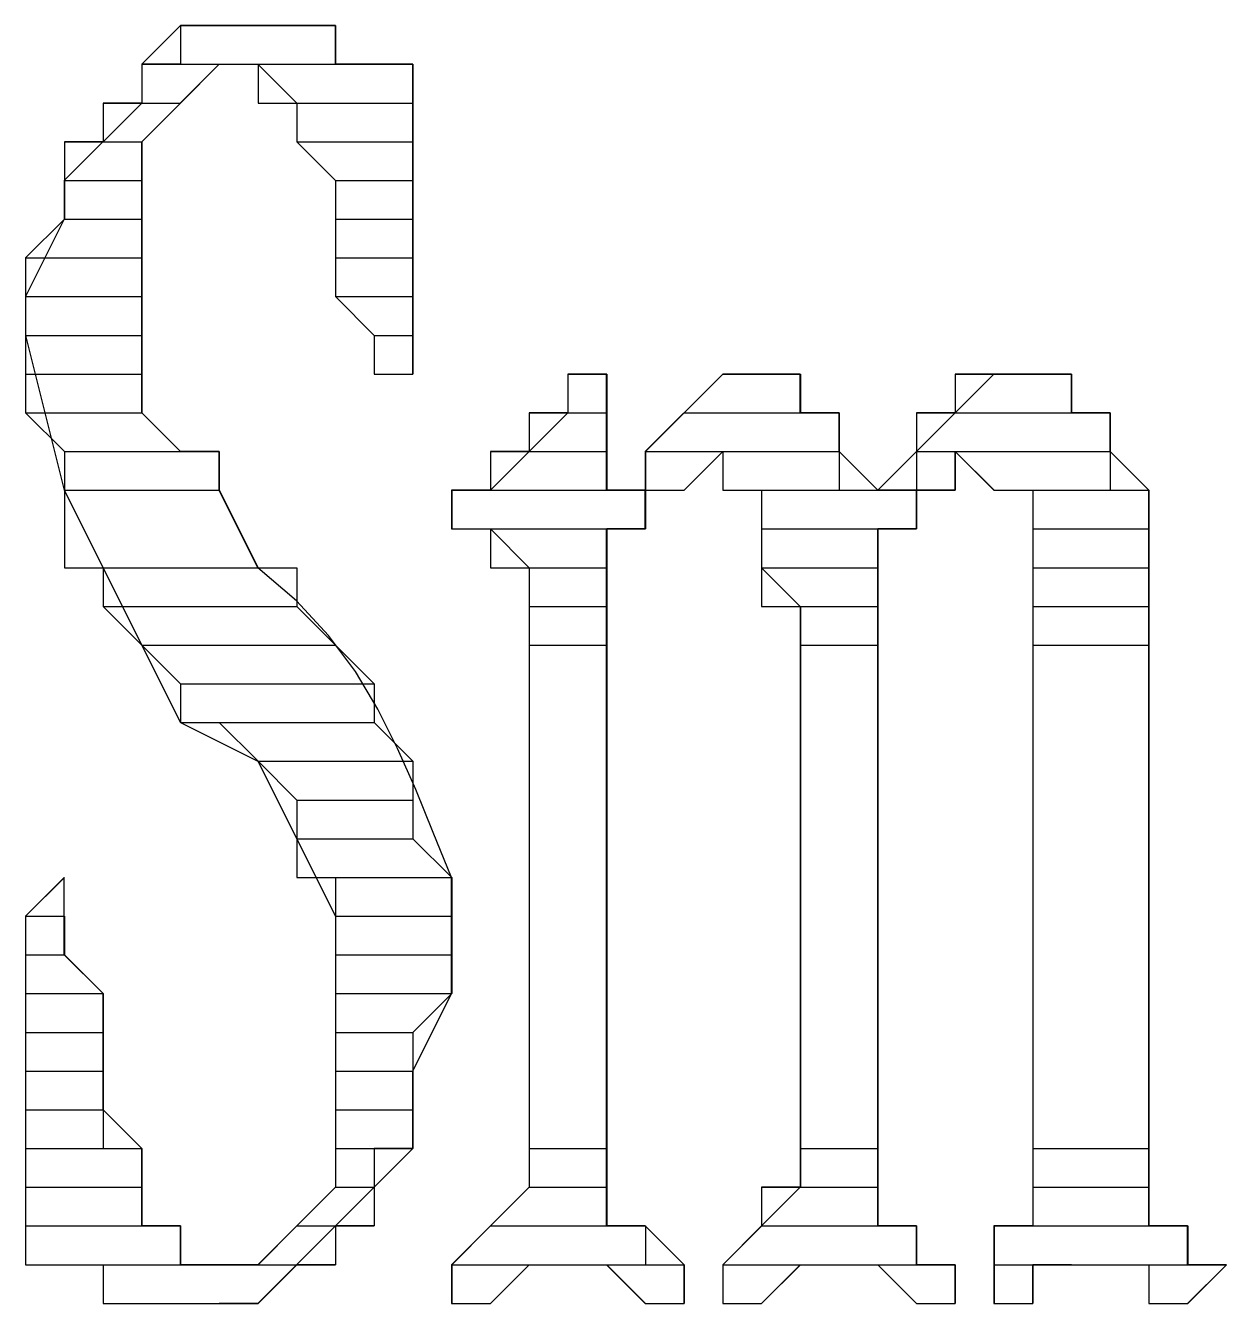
# Model space of a CAD drawing. Header units: metres. Extents: x 45 to 1207, y 17 to 774.
# Drawn here: x 1013.28 to 1020.72, y 48.72 to 56.64 of the extents above; entities that cross this region are included whole.
import ezdxf

# ---------------------------------------------------------------- set-up
doc = ezdxf.new("R2010")
doc.units = ezdxf.units.M

msp = doc.modelspace()

# ---------------------------------------------------------------- linework, layer by layer
for p, q in [((1014.2395, 56.64), (1013.9995, 56.4)), ((1015.1995, 56.64), (1014.2395, 56.64)), ((1014.72, 56.64), (1014.24, 56.64)), ((1014.24, 56.64), (1014.96, 56.64)), ((1014.24, 56.64), (1015.2, 56.64)), ((1014.24, 56.64), (1015.2, 56.64)), ((1014.24, 56.64), (1014.24, 56.4)), ((1014.24, 56.64), (1015.2, 56.64)), ((1014.72, 56.64), (1014.72, 56.64)), ((1014.72, 56.64), (1014.96, 56.64)), ((1015.1995, 56.4), (1015.1995, 56.64)), ((1015.2, 56.64), (1015.2, 56.4)), ((1013.9995, 56.4), (1013.9995, 56.16)), ((1013.9995, 55.92), (1014.4795, 56.4)), ((1014.24, 56.4), (1014, 56.4)), ((1014, 56.4), (1015.44, 56.4)), ((1014, 56.4), (1015.44, 56.4)), ((1014, 56.4), (1015.44, 56.4)), ((1014, 56.4), (1015.44, 56.4)), ((1014, 56.4), (1015.44, 56.4)), ((1014, 56.4), (1014.48, 56.4)), ((1014, 56.4), (1014.48, 56.4)), ((1014, 56.4), (1014.48, 56.4)), ((1014, 56.4), (1014.48, 56.4)), ((1014, 56.4), (1014, 56.16)), ((1014, 56.4), (1014.48, 56.4)), ((1014.24, 56.4), (1015.2, 56.4)), ((1014.24, 56.4), (1015.44, 56.4)), ((1014.24, 56.4), (1015.44, 56.4)), ((1014.24, 56.4), (1015.44, 56.4)), ((1014.48, 56.4), (1014.24, 56.16)), ((1014.4795, 56.4), (1014.7195, 56.4)), ((1014.48, 56.4), (1015.44, 56.4)), ((1014.48, 56.4), (1015.44, 56.4)), ((1014.7195, 56.4), (1014.9595, 56.16)), ((1014.72, 56.4), (1015.68, 56.4)), ((1014.72, 56.4), (1015.68, 56.4)), ((1014.72, 56.4), (1014.72, 56.16)), ((1014.72, 56.4), (1015.68, 56.4)), ((1015.6795, 56.4), (1015.1995, 56.4)), ((1015.6795, 55.92), (1015.6795, 56.4)), ((1015.68, 56.4), (1015.68, 56.16)), ((1013.9995, 56.16), (1013.5195, 55.68)), ((1014, 56.16), (1013.76, 56.16)), ((1013.76, 56.16), (1014.24, 56.16)), ((1013.76, 56.16), (1014.24, 56.16)), ((1013.76, 56.16), (1014.24, 56.16)), ((1013.76, 56.16), (1014.24, 56.16)), ((1013.76, 56.16), (1014.24, 56.16)), ((1013.76, 56.16), (1013.76, 55.92)), ((1013.76, 56.16), (1014.24, 56.16)), ((1014, 56.16), (1014.24, 56.16)), ((1014, 56.16), (1014.24, 56.16)), ((1014, 56.16), (1014.24, 56.16)), ((1014, 56.16), (1014.24, 56.16)), ((1014.24, 56.16), (1014, 55.92)), ((1014.72, 56.16), (1015.68, 56.16)), ((1014.72, 56.16), (1015.68, 56.16)), ((1014.72, 56.16), (1015.68, 56.16)), ((1014.9595, 56.16), (1014.9595, 55.92)), ((1014.96, 56.16), (1015.68, 56.16)), ((1014.96, 56.16), (1015.68, 56.16)), ((1014.96, 56.16), (1015.68, 56.16)), ((1014.96, 56.16), (1015.68, 56.16)), ((1014.96, 56.16), (1015.68, 56.16)), ((1014.96, 56.16), (1015.68, 56.16)), ((1014.96, 56.16), (1014.96, 55.92)), ((1014.96, 56.16), (1015.68, 56.16)), ((1015.68, 56.16), (1015.68, 55.92)), ((1013.76, 55.92), (1013.52, 55.92)), ((1013.52, 55.92), (1014, 55.92)), ((1013.52, 55.92), (1013.52, 55.68)), ((1013.52, 55.92), (1014, 55.92)), ((1013.76, 55.92), (1014, 55.92)), ((1013.76, 55.92), (1014, 55.92)), ((1013.76, 55.92), (1014, 55.92)), ((1013.76, 55.92), (1014, 55.92)), ((1013.76, 55.92), (1014, 55.92)), ((1013.76, 55.92), (1014, 55.92)), ((1013.76, 55.92), (1014, 55.92)), ((1013.76, 55.92), (1014, 55.92)), ((1013.9995, 55.68), (1013.9995, 55.92)), ((1014, 55.92), (1014, 55.68)), ((1014.9595, 55.92), (1015.1995, 55.68)), ((1014.96, 55.92), (1015.68, 55.92)), ((1014.96, 55.92), (1015.68, 55.92)), ((1014.96, 55.92), (1015.68, 55.92)), ((1014.96, 55.92), (1015.68, 55.92)), ((1014.96, 55.92), (1015.68, 55.92)), ((1014.96, 55.92), (1015.68, 55.92)), ((1014.96, 55.92), (1015.68, 55.92)), ((1014.96, 55.92), (1015.68, 55.92)), ((1014.96, 55.92), (1015.68, 55.92)), ((1014.96, 55.92), (1015.2, 55.68)), ((1014.96, 55.92), (1015.68, 55.92)), ((1015.6795, 54.48), (1015.6795, 55.92)), ((1015.68, 55.92), (1015.68, 55.68)), ((1013.5195, 55.68), (1013.5195, 55.44)), ((1013.52, 55.68), (1014, 55.68)), ((1013.52, 55.68), (1014, 55.68)), ((1013.52, 55.68), (1014, 55.68)), ((1013.52, 55.68), (1014, 55.68)), ((1013.52, 55.68), (1014, 55.68)), ((1013.52, 55.68), (1014, 55.68)), ((1013.52, 55.68), (1014, 55.68)), ((1013.52, 55.68), (1013.52, 55.44)), ((1013.52, 55.68), (1014, 55.68)), ((1014, 55.68), (1014, 55.44)), ((1015.1995, 55.68), (1015.1995, 54.96)), ((1015.2, 55.68), (1015.68, 55.68)), ((1015.2, 55.68), (1015.68, 55.68)), ((1015.2, 55.68), (1015.68, 55.68)), ((1015.2, 55.68), (1015.68, 55.68)), ((1015.2, 55.68), (1015.68, 55.68)), ((1015.2, 55.68), (1015.68, 55.68)), ((1015.2, 55.68), (1015.68, 55.68)), ((1015.2, 55.68), (1015.2, 55.44)), ((1015.2, 55.68), (1015.68, 55.68)), ((1015.68, 55.68), (1015.68, 55.44)), ((1013.5195, 55.44), (1013.2795, 54.96)), ((1013.52, 55.44), (1013.28, 55.2)), ((1013.52, 55.44), (1014, 55.44)), ((1013.52, 55.44), (1014, 55.44)), ((1014, 55.44), (1014, 55.2)), ((1015.2, 55.44), (1015.68, 55.44)), ((1015.2, 55.44), (1015.2, 55.2)), ((1015.2, 55.44), (1015.68, 55.44)), ((1015.68, 55.44), (1015.68, 55.2)), ((1013.28, 55.2), (1014, 55.2)), ((1013.28, 55.2), (1013.28, 54.96)), ((1013.28, 55.2), (1014, 55.2)), ((1014, 55.2), (1014, 54.96)), ((1015.2, 55.2), (1015.68, 55.2)), ((1015.2, 55.2), (1015.2, 54.96)), ((1015.2, 55.2), (1015.68, 55.2)), ((1015.68, 55.2), (1015.68, 54.96)), ((1013.2795, 54.96), (1013.2795, 54.72)), ((1013.28, 54.96), (1014, 54.96)), ((1013.28, 54.96), (1014, 54.96)), ((1013.28, 54.96), (1014, 54.96)), ((1013.28, 54.96), (1014, 54.96)), ((1013.28, 54.96), (1014, 54.96)), ((1013.28, 54.96), (1013.28, 54.72)), ((1013.28, 54.96), (1014, 54.96)), ((1014, 54.96), (1014, 54.72)), ((1015.1995, 54.96), (1015.4395, 54.72)), ((1015.2, 54.96), (1015.68, 54.96)), ((1015.2, 54.96), (1015.68, 54.96)), ((1015.2, 54.96), (1015.68, 54.96)), ((1015.2, 54.96), (1015.68, 54.96)), ((1015.2, 54.96), (1015.68, 54.96)), ((1015.2, 54.96), (1015.44, 54.72)), ((1015.2, 54.96), (1015.68, 54.96)), ((1015.68, 54.96), (1015.68, 54.72)), ((1013.2795, 54.72), (1013.5195, 53.76)), ((1013.28, 54.72), (1014, 54.72)), ((1013.28, 54.72), (1014, 54.72)), ((1013.28, 54.72), (1014, 54.72)), ((1013.28, 54.72), (1013.28, 54.48)), ((1013.28, 54.72), (1014, 54.72)), ((1014, 54.72), (1014, 54.48)), ((1015.4395, 54.72), (1015.4395, 54.48)), ((1015.44, 54.72), (1015.68, 54.72)), ((1015.44, 54.72), (1015.68, 54.72)), ((1015.44, 54.72), (1015.68, 54.72)), ((1015.44, 54.72), (1015.44, 54.48)), ((1015.44, 54.72), (1015.68, 54.72)), ((1015.68, 54.72), (1015.68, 54.48)), ((1013.28, 54.48), (1014, 54.48)), ((1013.28, 54.48), (1014, 54.48)), ((1013.28, 54.48), (1014, 54.48)), ((1013.28, 54.48), (1014, 54.48)), ((1013.28, 54.48), (1014, 54.48)), ((1013.28, 54.48), (1014, 54.48)), ((1013.28, 54.48), (1014, 54.48)), ((1013.28, 54.48), (1014, 54.48)), ((1013.28, 54.48), (1014, 54.48)), ((1013.28, 54.48), (1013.28, 54.24)), ((1013.28, 54.48), (1014, 54.48)), ((1014, 54.48), (1014, 54.24)), ((1015.4395, 54.48), (1015.6795, 54.48)), ((1015.44, 54.48), (1015.68, 54.48)), ((1015.44, 54.48), (1015.68, 54.48)), ((1015.44, 54.48), (1015.68, 54.48)), ((1015.44, 54.48), (1015.44, 54.48)), ((1015.44, 54.48), (1015.68, 54.48)), ((1015.44, 54.48), (1015.44, 54.48)), ((1015.44, 54.48), (1015.44, 54.48)), ((1015.44, 54.48), (1015.44, 54.48)), ((1016.8795, 54.48), (1016.6395, 54.48)), ((1016.6395, 54.48), (1016.6395, 54.24)), ((1016.88, 54.48), (1016.64, 54.48)), ((1016.64, 54.48), (1016.64, 54.24)), ((1016.64, 54.48), (1016.88, 54.48)), ((1016.8795, 53.76), (1016.8795, 54.48)), ((1016.88, 54.48), (1016.88, 54.48)), ((1016.88, 54.48), (1016.88, 54.48)), ((1016.88, 54.48), (1016.88, 54.48)), ((1016.88, 54.48), (1016.88, 54.48)), ((1016.88, 54.48), (1016.88, 54.48)), ((1016.88, 54.48), (1016.88, 54.48)), ((1016.88, 54.48), (1016.88, 54.48)), ((1016.88, 54.48), (1016.88, 54.48)), ((1016.88, 54.48), (1016.88, 54.48)), ((1016.88, 54.48), (1016.88, 54.48)), ((1016.88, 54.48), (1016.88, 54.24)), ((1017.5994, 54.48), (1017.1194, 54)), ((1017.6, 54.48), (1017.36, 54.24)), ((1018.0795, 54.48), (1017.5994, 54.48)), ((1017.84, 54.48), (1017.6, 54.48)), ((1017.6, 54.48), (1018.08, 54.48)), ((1017.6, 54.48), (1018.08, 54.48)), ((1017.6, 54.48), (1018.08, 54.48)), ((1017.6, 54.48), (1018.08, 54.48)), ((1017.84, 54.48), (1017.84, 54.48)), ((1017.84, 54.48), (1018.08, 54.48)), ((1018.0795, 54.24), (1018.0795, 54.48)), ((1018.08, 54.48), (1018.08, 54.24)), ((1019.2795, 54.48), (1018.5594, 53.76)), ((1019.28, 54.48), (1019.04, 54.48)), ((1019.04, 54.48), (1019.76, 54.48)), ((1019.04, 54.48), (1019.04, 54.24)), ((1019.04, 54.48), (1019.7599, 54.48)), ((1019.7595, 54.48), (1019.2795, 54.48)), ((1019.52, 54.48), (1019.28, 54.48)), ((1019.28, 54.48), (1019.52, 54.48)), ((1019.28, 54.48), (1019.52, 54.48)), ((1019.28, 54.48), (1019.76, 54.48)), ((1019.7595, 54.24), (1019.7595, 54.48)), ((1019.7599, 54.48), (1019.7599, 54.24)), ((1013.28, 54.24), (1014, 54.24)), ((1013.28, 54.24), (1013.52, 54)), ((1013.28, 54.24), (1014, 54.24)), ((1014.2395, 54), (1013.9995, 54.24)), ((1014, 54.24), (1014.2401, 54)), ((1016.6395, 54.24), (1016.1595, 53.76)), ((1016.64, 54.24), (1016.4, 54.24)), ((1016.4, 54.24), (1016.88, 54.24)), ((1016.4, 54.24), (1016.4, 54)), ((1016.4, 54.24), (1016.88, 54.24)), ((1016.64, 54.24), (1016.88, 54.24)), ((1016.64, 54.24), (1016.88, 54.24)), ((1016.64, 54.24), (1016.88, 54.24)), ((1016.64, 54.24), (1016.88, 54.24)), ((1016.64, 54.24), (1016.88, 54.24)), ((1016.64, 54.24), (1016.88, 54.24)), ((1016.64, 54.24), (1016.88, 54.24)), ((1016.64, 54.24), (1016.88, 54.24)), ((1016.88, 54.24), (1016.88, 54)), ((1017.36, 54.24), (1017.12, 54)), ((1017.36, 54.24), (1018.08, 54.24)), ((1017.36, 54.24), (1018.32, 54.24)), ((1017.36, 54.24), (1018.32, 54.24)), ((1017.36, 54.24), (1018.32, 54.24)), ((1017.36, 54.24), (1018.32, 54.24)), ((1017.36, 54.24), (1018.32, 54.24)), ((1017.36, 54.24), (1018.32, 54.24)), ((1017.36, 54.24), (1018.32, 54.24)), ((1017.36, 54.24), (1018.32, 54.24)), ((1017.36, 54.24), (1018.32, 54.24)), ((1018.3195, 54.24), (1018.0795, 54.24)), ((1018.3195, 54), (1018.3195, 54.24)), ((1018.32, 54.24), (1018.32, 54)), ((1019.04, 54.24), (1018.8, 54.24)), ((1018.8, 54.24), (1020, 54.24)), ((1018.8, 54.24), (1018.8, 54)), ((1018.8, 54.24), (1020, 54.24)), ((1019.04, 54.24), (1019.7599, 54.24)), ((1019.04, 54.24), (1019.7599, 54.24)), ((1019.04, 54.24), (1019.7599, 54.24)), ((1019.04, 54.24), (1020, 54.24)), ((1019.04, 54.24), (1020, 54.24)), ((1019.04, 54.24), (1020, 54.24)), ((1019.04, 54.24), (1020, 54.24)), ((1019.04, 54.24), (1020, 54.24)), ((1019.9995, 54.24), (1019.7595, 54.24)), ((1019.9995, 54), (1019.9995, 54.24)), ((1020, 54.24), (1020, 54)), ((1013.52, 54), (1014.2401, 54)), ((1013.52, 54), (1014.48, 54)), ((1013.52, 54), (1014.48, 54)), ((1013.52, 54), (1013.52, 53.76)), ((1013.52, 54), (1014.48, 54)), ((1014.4795, 54), (1014.2395, 54)), ((1014.4795, 53.76), (1014.4795, 54)), ((1014.48, 54), (1014.48, 53.76)), ((1016.4, 54), (1016.16, 54)), ((1016.16, 54), (1016.88, 54)), ((1016.16, 54), (1016.88, 54)), ((1016.16, 54), (1016.88, 54)), ((1016.16, 54), (1016.88, 54)), ((1016.16, 54), (1016.88, 54)), ((1016.16, 54), (1016.16, 53.76)), ((1016.16, 54), (1016.88, 54)), ((1016.4, 54), (1016.88, 54)), ((1016.4, 54), (1016.88, 54)), ((1016.4, 54), (1016.88, 54)), ((1016.4, 54), (1016.88, 54)), ((1016.4, 54), (1016.88, 54)), ((1016.4, 54), (1016.88, 54)), ((1016.4, 54), (1016.88, 54)), ((1016.4, 54), (1016.88, 54)), ((1016.88, 54), (1016.88, 53.76)), ((1017.1194, 54), (1017.1194, 53.76)), ((1017.12, 54), (1018.32, 54)), ((1017.12, 54), (1018.32, 54)), ((1017.12, 54), (1018.32, 54)), ((1017.12, 54), (1018.32, 54)), ((1017.12, 54), (1018.32, 54)), ((1017.12, 54), (1018.32, 54)), ((1017.12, 54), (1018.32, 54)), ((1017.12, 54), (1018.32, 54)), ((1017.12, 54), (1018.32, 54)), ((1017.12, 54), (1018.32, 54)), ((1017.12, 54), (1018.32, 54)), ((1017.12, 54), (1018.32, 54)), ((1017.12, 54), (1018.32, 54)), ((1017.12, 54), (1017.12, 53.76)), ((1017.12, 54), (1017.6, 54)), ((1017.3594, 53.76), (1017.5994, 54)), ((1017.6, 54), (1017.36, 53.76)), ((1017.5994, 54), (1017.5994, 53.76)), ((1017.6, 54), (1017.6, 53.76)), ((1017.6, 54), (1018.3199, 54)), ((1018.5594, 53.76), (1018.3195, 54)), ((1018.3199, 54), (1018.3199, 53.76)), ((1018.8, 54), (1020, 54)), ((1018.8, 54), (1020, 54)), ((1018.8, 54), (1020, 54)), ((1018.8, 54), (1020, 54)), ((1018.8, 54), (1020, 54)), ((1018.8, 54), (1020, 54)), ((1018.8, 54), (1020, 54)), ((1018.8, 54), (1020, 54)), ((1018.8, 54), (1020, 54)), ((1018.8, 54), (1020, 54)), ((1018.8, 54), (1020, 54)), ((1018.8, 54), (1020, 54)), ((1018.8, 54), (1020, 54)), ((1018.8, 54), (1018.8, 53.76)), ((1018.8, 54), (1019.04, 54)), ((1019.0394, 53.76), (1019.0394, 54)), ((1019.0394, 54), (1019.2795, 53.76)), ((1019.04, 54), (1019.04, 53.76)), ((1019.04, 54), (1019.28, 53.76)), ((1019.04, 54), (1020, 54)), ((1020.2394, 53.76), (1019.9995, 54)), ((1020, 54), (1020, 53.76)), ((1013.5195, 53.76), (1014.2395, 52.32)), ((1013.52, 53.76), (1014.48, 53.76)), ((1013.52, 53.76), (1014.48, 53.76)), ((1013.52, 53.76), (1014.48, 53.76)), ((1013.52, 53.76), (1013.52, 53.28)), ((1013.52, 53.76), (1014.48, 53.76)), ((1014.7195, 53.28), (1014.4795, 53.76)), ((1014.48, 53.76), (1014.72, 53.28)), ((1016.1595, 53.76), (1015.9194, 53.76)), ((1015.9194, 53.76), (1015.9194, 53.52)), ((1016.16, 53.76), (1015.92, 53.76)), ((1015.92, 53.76), (1016.88, 53.76)), ((1015.92, 53.76), (1016.88, 53.76)), ((1015.92, 53.76), (1016.88, 53.76)), ((1015.92, 53.76), (1016.88, 53.76)), ((1015.92, 53.76), (1016.88, 53.76)), ((1015.92, 53.76), (1016.88, 53.76)), ((1015.92, 53.76), (1016.88, 53.76)), ((1015.92, 53.76), (1017.12, 53.76)), ((1015.92, 53.76), (1017.12, 53.76)), ((1015.92, 53.76), (1017.12, 53.76)), ((1015.92, 53.76), (1017.12, 53.76)), ((1015.92, 53.76), (1015.92, 53.52)), ((1015.92, 53.76), (1017.12, 53.76)), ((1016.16, 53.76), (1016.88, 53.76)), ((1016.16, 53.76), (1016.88, 53.76)), ((1016.16, 53.76), (1016.88, 53.76)), ((1016.16, 53.76), (1016.88, 53.76)), ((1016.16, 53.76), (1016.88, 53.76)), ((1016.16, 53.76), (1016.88, 53.76)), ((1016.16, 53.76), (1016.88, 53.76)), ((1016.16, 53.76), (1016.88, 53.76)), ((1016.16, 53.76), (1016.88, 53.76)), ((1016.16, 53.76), (1016.88, 53.76)), ((1017.1194, 53.76), (1016.8795, 53.76)), ((1017.12, 53.76), (1016.88, 53.76)), ((1016.88, 53.76), (1017.12, 53.76)), ((1016.88, 53.76), (1017.12, 53.76)), ((1016.88, 53.76), (1017.12, 53.76)), ((1016.88, 53.76), (1017.12, 53.76)), ((1017.1194, 53.52), (1017.1194, 53.76)), ((1017.1194, 53.76), (1017.3594, 53.76)), ((1017.12, 53.76), (1017.36, 53.76)), ((1017.12, 53.76), (1017.36, 53.76)), ((1017.12, 53.76), (1017.36, 53.76)), ((1017.12, 53.76), (1017.36, 53.76)), ((1017.12, 53.76), (1017.36, 53.76)), ((1017.12, 53.76), (1017.36, 53.76)), ((1017.12, 53.76), (1017.36, 53.76)), ((1017.12, 53.76), (1017.36, 53.76)), ((1017.12, 53.76), (1017.36, 53.76)), ((1017.12, 53.76), (1017.12, 53.76)), ((1017.12, 53.76), (1017.36, 53.76)), ((1017.12, 53.76), (1017.12, 53.76)), ((1017.12, 53.76), (1017.12, 53.52)), ((1017.5994, 53.76), (1017.8395, 53.76)), ((1017.6, 53.76), (1018.3199, 53.76)), ((1017.6, 53.76), (1018.56, 53.76)), ((1017.6, 53.76), (1018.56, 53.76)), ((1017.6, 53.76), (1018.56, 53.76)), ((1017.6, 53.76), (1018.56, 53.76)), ((1017.6, 53.76), (1018.56, 53.76)), ((1017.6, 53.76), (1018.56, 53.76)), ((1017.6, 53.76), (1018.56, 53.76)), ((1017.6, 53.76), (1018.56, 53.76)), ((1017.6, 53.76), (1018.56, 53.76)), ((1017.6, 53.76), (1018.56, 53.76)), ((1017.8395, 53.76), (1017.8395, 53.28)), ((1017.84, 53.76), (1018.5599, 53.76)), ((1017.84, 53.76), (1018.5599, 53.76)), ((1017.84, 53.76), (1018.5599, 53.76)), ((1017.84, 53.76), (1018.5599, 53.76)), ((1017.84, 53.76), (1018.5599, 53.76)), ((1017.84, 53.76), (1018.5599, 53.76)), ((1017.84, 53.76), (1018.5599, 53.76)), ((1017.84, 53.76), (1018.5599, 53.76)), ((1017.84, 53.76), (1018.5599, 53.76)), ((1017.84, 53.76), (1018.5599, 53.76)), ((1017.84, 53.76), (1017.84, 53.52)), ((1017.84, 53.76), (1018.8, 53.76)), ((1018.8, 53.76), (1018.56, 53.76)), ((1018.56, 53.76), (1019.04, 53.76)), ((1018.56, 53.76), (1018.8, 53.76)), ((1018.56, 53.76), (1019.04, 53.76)), ((1018.56, 53.76), (1018.8, 53.76)), ((1018.56, 53.76), (1018.8, 53.76)), ((1018.56, 53.76), (1018.8, 53.76)), ((1018.56, 53.76), (1018.8, 53.76)), ((1018.56, 53.76), (1018.8, 53.76)), ((1018.56, 53.76), (1018.8, 53.76)), ((1018.56, 53.76), (1018.8, 53.76)), ((1018.56, 53.76), (1018.8, 53.76)), ((1018.56, 53.76), (1018.8, 53.76)), ((1018.56, 53.76), (1018.8, 53.76)), ((1018.56, 53.76), (1018.8, 53.76)), ((1018.56, 53.76), (1018.8, 53.76)), ((1018.7994, 53.52), (1018.7994, 53.76)), ((1018.7994, 53.76), (1019.0394, 53.76)), ((1018.8, 53.76), (1019.04, 53.76)), ((1018.8, 53.76), (1019.04, 53.76)), ((1018.8, 53.76), (1019.04, 53.76)), ((1018.8, 53.76), (1019.04, 53.76)), ((1018.8, 53.76), (1019.04, 53.76)), ((1018.8, 53.76), (1019.04, 53.76)), ((1019.04, 53.76), (1018.8, 53.76)), ((1018.8, 53.76), (1018.8, 53.52)), ((1019.2795, 53.76), (1019.5195, 53.76)), ((1019.28, 53.76), (1020, 53.76)), ((1019.28, 53.76), (1020, 53.76)), ((1019.28, 53.76), (1020, 53.76)), ((1019.28, 53.76), (1020, 53.76)), ((1019.28, 53.76), (1020, 53.76)), ((1019.28, 53.76), (1020, 53.76)), ((1019.28, 53.76), (1020, 53.76)), ((1019.28, 53.76), (1020, 53.76)), ((1019.28, 53.76), (1020, 53.76)), ((1019.28, 53.76), (1020, 53.76)), ((1019.28, 53.76), (1020, 53.76)), ((1019.28, 53.76), (1020.2401, 53.76)), ((1019.28, 53.76), (1020.2401, 53.76)), ((1019.5195, 53.76), (1019.5195, 49.2)), ((1019.52, 53.76), (1020.24, 53.76)), ((1019.52, 53.76), (1020.24, 53.76)), ((1019.52, 53.76), (1020.24, 53.76)), ((1019.52, 53.76), (1020.24, 53.76)), ((1019.52, 53.76), (1020.24, 53.76)), ((1019.52, 53.76), (1020.24, 53.76)), ((1019.52, 53.76), (1020.24, 53.76)), ((1019.52, 53.76), (1020.24, 53.76)), ((1019.52, 53.76), (1019.52, 53.52)), ((1019.52, 53.76), (1020.24, 53.76)), ((1020.2394, 49.2), (1020.2394, 53.76)), ((1020.24, 53.76), (1020.24, 53.52)), ((1015.9194, 53.52), (1016.1595, 53.52)), ((1015.92, 53.52), (1017.12, 53.52)), ((1015.92, 53.52), (1017.12, 53.52)), ((1015.92, 53.52), (1017.12, 53.52)), ((1015.92, 53.52), (1017.12, 53.52)), ((1015.92, 53.52), (1017.12, 53.52)), ((1015.92, 53.52), (1016.16, 53.52)), ((1016.1595, 53.52), (1016.3995, 53.28)), ((1016.16, 53.52), (1017.1201, 53.52)), ((1016.16, 53.52), (1017.1201, 53.52)), ((1016.16, 53.52), (1017.1201, 53.52)), ((1016.16, 53.52), (1017.1201, 53.52)), ((1016.16, 53.52), (1016.88, 53.52)), ((1016.16, 53.52), (1017.1201, 53.52)), ((1016.16, 53.52), (1016.16, 53.28)), ((1016.16, 53.52), (1016.88, 53.52)), ((1016.8795, 52.8), (1016.8795, 53.52)), ((1016.8795, 53.52), (1017.1194, 53.52)), ((1017.1201, 53.52), (1016.88, 53.52)), ((1016.88, 53.52), (1016.88, 53.28)), ((1017.84, 53.52), (1018.8, 53.52)), ((1017.84, 53.52), (1018.8, 53.52)), ((1017.84, 53.52), (1018.8, 53.52)), ((1017.84, 53.52), (1018.8, 53.52)), ((1017.84, 53.52), (1018.8, 53.52)), ((1017.84, 53.52), (1018.8, 53.52)), ((1017.84, 53.52), (1018.8, 53.52)), ((1017.84, 53.52), (1018.5599, 53.52)), ((1017.84, 53.52), (1018.8, 53.52)), ((1017.84, 53.52), (1018.5599, 53.52)), ((1017.84, 53.52), (1018.5599, 53.52)), ((1017.84, 53.52), (1017.84, 53.28)), ((1017.84, 53.52), (1018.5599, 53.52)), ((1018.5594, 49.2), (1018.5594, 53.52)), ((1018.5594, 53.52), (1018.7994, 53.52)), ((1018.8, 53.52), (1018.5599, 53.52)), ((1018.5599, 53.52), (1018.5599, 53.28)), ((1019.52, 53.52), (1020.24, 53.52)), ((1019.52, 53.52), (1020.24, 53.52)), ((1019.52, 53.52), (1020.24, 53.52)), ((1019.52, 53.52), (1020.24, 53.52)), ((1019.52, 53.52), (1020.24, 53.52)), ((1019.52, 53.52), (1020.24, 53.52)), ((1019.52, 53.52), (1020.24, 53.52)), ((1019.52, 53.52), (1020.24, 53.52)), ((1019.52, 53.52), (1020.24, 53.52)), ((1019.52, 53.52), (1020.24, 53.52)), ((1019.52, 53.52), (1020.24, 53.52)), ((1019.52, 53.52), (1019.52, 53.28)), ((1019.52, 53.52), (1020.24, 53.52)), ((1020.24, 53.52), (1020.24, 53.28)), ((1013.52, 53.28), (1014.72, 53.28)), ((1013.52, 53.28), (1014.96, 53.28)), ((1013.52, 53.28), (1014.96, 53.28)), ((1013.76, 53.28), (1013.76, 53.04)), ((1013.76, 53.28), (1014.96, 53.28)), ((1014.96, 53.28), (1014.96, 53.04)), ((1016.16, 53.28), (1016.88, 53.28)), ((1016.16, 53.28), (1016.88, 53.28)), ((1016.16, 53.28), (1016.88, 53.28)), ((1016.3995, 53.28), (1016.3995, 49.44)), ((1016.4, 53.28), (1016.88, 53.28)), ((1016.4, 53.28), (1016.88, 53.28)), ((1016.4, 53.28), (1016.88, 53.28)), ((1016.4, 53.28), (1016.88, 53.28)), ((1016.4, 53.28), (1016.4, 53.04)), ((1016.4, 53.28), (1016.88, 53.28)), ((1016.88, 53.28), (1016.88, 53.04)), ((1017.8395, 53.28), (1018.0795, 53.04)), ((1017.84, 53.28), (1018.5599, 53.28)), ((1017.84, 53.28), (1018.5599, 53.28)), ((1017.84, 53.28), (1018.5599, 53.28)), ((1017.84, 53.28), (1018.5599, 53.28)), ((1017.84, 53.28), (1018.5599, 53.28)), ((1017.84, 53.28), (1018.5599, 53.28)), ((1017.84, 53.28), (1018.5599, 53.28)), ((1017.84, 53.28), (1017.84, 53.04)), ((1017.84, 53.28), (1018.5599, 53.28)), ((1018.5599, 53.28), (1018.5599, 53.04)), ((1019.52, 53.28), (1020.24, 53.28)), ((1019.52, 53.28), (1020.24, 53.28)), ((1019.52, 53.28), (1020.24, 53.28)), ((1019.52, 53.28), (1020.24, 53.28)), ((1019.52, 53.28), (1020.24, 53.28)), ((1019.52, 53.28), (1020.24, 53.28)), ((1019.52, 53.28), (1020.24, 53.28)), ((1019.52, 53.28), (1019.52, 53.04)), ((1019.52, 53.28), (1020.24, 53.28)), ((1020.24, 53.28), (1020.24, 53.04)), ((1013.76, 53.04), (1014.96, 53.04)), ((1013.76, 53.04), (1014, 52.8)), ((1013.76, 53.04), (1014.96, 53.04)), ((1014.96, 53.04), (1015.2, 52.8)), ((1016.4, 53.04), (1016.88, 53.04)), ((1016.4, 53.04), (1016.88, 53.04)), ((1016.4, 53.04), (1016.88, 53.04)), ((1016.4, 53.04), (1016.88, 53.04)), ((1016.4, 53.04), (1016.88, 53.04)), ((1016.4, 53.04), (1016.88, 53.04)), ((1016.4, 53.04), (1016.88, 53.04)), ((1016.4, 53.04), (1016.4, 52.8)), ((1016.4, 53.04), (1016.88, 53.04)), ((1016.88, 53.04), (1016.88, 52.8)), ((1017.84, 53.04), (1018.5599, 53.04)), ((1017.84, 53.04), (1018.5599, 53.04)), ((1017.84, 53.04), (1018.5599, 53.04)), ((1017.84, 53.04), (1018.5599, 53.04)), ((1017.84, 53.04), (1018.5599, 53.04)), ((1017.84, 53.04), (1018.5599, 53.04)), ((1017.84, 53.04), (1018.5599, 53.04)), ((1018.0795, 53.04), (1018.0795, 49.44)), ((1018.08, 53.04), (1018.08, 52.8)), ((1018.08, 53.04), (1018.56, 53.04)), ((1018.56, 53.04), (1018.56, 52.8)), ((1019.52, 53.04), (1020.24, 53.04)), ((1019.52, 53.04), (1020.24, 53.04)), ((1019.52, 53.04), (1020.24, 53.04)), ((1019.52, 53.04), (1020.24, 53.04)), ((1019.52, 53.04), (1020.24, 53.04)), ((1019.52, 53.04), (1020.24, 53.04)), ((1019.52, 53.04), (1020.24, 53.04)), ((1019.52, 53.04), (1019.52, 52.8)), ((1019.52, 53.04), (1020.24, 53.04)), ((1020.24, 53.04), (1020.24, 52.8)), ((1014, 52.8), (1015.2, 52.8)), ((1014, 52.8), (1015.2, 52.8)), ((1014, 52.8), (1015.2, 52.8)), ((1014, 52.8), (1014.24, 52.56)), ((1014, 52.8), (1015.2, 52.8)), ((1015.2, 52.8), (1015.44, 52.56)), ((1016.4, 52.8), (1016.88, 52.8)), ((1016.4, 52.8), (1016.88, 52.8)), ((1016.4, 52.8), (1016.88, 52.8)), ((1016.4, 52.8), (1016.4, 49.68)), ((1016.4, 52.8), (1016.88, 52.8)), ((1016.8795, 49.2), (1016.8795, 52.8)), ((1016.88, 52.8), (1016.88, 49.68)), ((1018.08, 52.8), (1018.56, 52.8)), ((1018.08, 52.8), (1018.56, 52.8)), ((1018.08, 52.8), (1018.56, 52.8)), ((1018.08, 52.8), (1018.08, 49.68)), ((1018.08, 52.8), (1018.56, 52.8)), ((1018.56, 52.8), (1018.56, 49.68)), ((1019.52, 52.8), (1020.24, 52.8)), ((1019.52, 52.8), (1020.24, 52.8)), ((1019.52, 52.8), (1020.24, 52.8)), ((1019.52, 52.8), (1019.52, 49.68)), ((1019.52, 52.8), (1020.24, 52.8)), ((1020.24, 52.8), (1020.24, 49.68)), ((1014.24, 52.56), (1015.44, 52.56)), ((1014.24, 52.56), (1014.24, 52.32)), ((1014.24, 52.56), (1015.44, 52.56)), ((1015.44, 52.56), (1015.44, 52.32)), ((1014.2395, 52.32), (1014.7195, 52.08)), ((1014.24, 52.32), (1015.44, 52.32)), ((1014.24, 52.32), (1015.44, 52.32)), ((1014.24, 52.32), (1015.44, 52.32)), ((1014.48, 52.32), (1014.72, 52.08)), ((1014.48, 52.32), (1015.44, 52.32)), ((1015.44, 52.32), (1015.68, 52.08)), ((1014.7195, 52.08), (1015.1995, 51.12)), ((1014.72, 52.08), (1015.68, 52.08)), ((1014.72, 52.08), (1015.68, 52.08)), ((1014.72, 52.08), (1015.68, 52.08)), ((1014.72, 52.08), (1014.96, 51.84)), ((1014.72, 52.08), (1015.68, 52.08)), ((1015.68, 52.08), (1015.68, 51.84)), ((1014.96, 51.84), (1015.68, 51.84)), ((1014.96, 51.84), (1014.96, 51.6)), ((1014.96, 51.84), (1015.68, 51.84)), ((1015.68, 51.84), (1015.68, 51.6)), ((1014.96, 51.6), (1015.68, 51.6)), ((1014.96, 51.6), (1014.96, 51.36)), ((1014.96, 51.6), (1015.68, 51.6)), ((1015.68, 51.6), (1015.92, 51.36)), ((1013.5195, 51.36), (1013.2795, 51.12)), ((1013.52, 51.36), (1013.28, 51.12)), ((1013.5195, 50.88), (1013.5195, 51.36)), ((1014.96, 51.36), (1015.92, 51.36)), ((1014.96, 51.36), (1015.92, 51.36)), ((1014.96, 51.36), (1015.92, 51.36)), ((1015.2, 51.36), (1015.2, 51.12)), ((1015.2, 51.36), (1015.92, 51.36)), ((1015.9195, 50.64), (1015.9195, 51.36)), ((1015.92, 51.36), (1015.92, 51.12)), ((1013.2795, 51.12), (1013.2795, 48.96)), ((1013.28, 51.12), (1013.52, 51.12)), ((1013.28, 51.12), (1013.52, 51.12)), ((1013.28, 51.12), (1013.52, 51.12)), ((1013.28, 51.12), (1013.52, 51.12)), ((1013.28, 51.12), (1013.52, 51.12)), ((1013.28, 51.12), (1013.28, 50.88)), ((1013.28, 51.12), (1013.52, 51.12)), ((1013.52, 51.12), (1013.52, 50.88)), ((1015.1995, 51.12), (1015.1995, 49.44)), ((1015.2, 51.12), (1015.92, 51.12)), ((1015.2, 51.12), (1015.92, 51.12)), ((1015.2, 51.12), (1015.92, 51.12)), ((1015.2, 51.12), (1015.92, 51.12)), ((1015.2, 51.12), (1015.92, 51.12)), ((1015.2, 51.12), (1015.2, 50.88)), ((1015.2, 51.12), (1015.92, 51.12)), ((1015.92, 51.12), (1015.92, 50.88)), ((1013.28, 50.88), (1013.52, 50.88)), ((1013.28, 50.88), (1013.52, 50.88)), ((1013.28, 50.88), (1013.52, 50.88)), ((1013.28, 50.88), (1013.28, 50.64)), ((1013.28, 50.88), (1013.52, 50.88)), ((1013.7595, 50.64), (1013.5195, 50.88)), ((1013.52, 50.88), (1013.76, 50.64)), ((1015.2, 50.88), (1015.92, 50.88)), ((1015.2, 50.88), (1015.92, 50.88)), ((1015.2, 50.88), (1015.92, 50.88)), ((1015.2, 50.88), (1015.2, 50.64)), ((1015.2, 50.88), (1015.92, 50.88)), ((1015.92, 50.88), (1015.92, 50.64)), ((1013.28, 50.64), (1013.76, 50.64)), ((1013.28, 50.64), (1013.76, 50.64)), ((1013.28, 50.64), (1013.76, 50.64)), ((1013.28, 50.64), (1013.28, 50.4)), ((1013.28, 50.64), (1013.76, 50.64)), ((1013.7595, 49.92), (1013.7595, 50.64)), ((1013.76, 50.64), (1013.76, 50.4)), ((1015.2, 50.64), (1015.92, 50.64)), ((1015.2, 50.64), (1015.92, 50.64)), ((1015.2, 50.64), (1015.92, 50.64)), ((1015.2, 50.64), (1015.2, 50.4)), ((1015.2, 50.64), (1015.92, 50.64)), ((1015.6795, 50.16), (1015.9195, 50.64)), ((1015.92, 50.64), (1015.68, 50.4)), ((1013.28, 50.4), (1013.76, 50.4)), ((1013.28, 50.4), (1013.76, 50.4)), ((1013.28, 50.4), (1013.76, 50.4)), ((1013.28, 50.4), (1013.28, 50.16)), ((1013.28, 50.4), (1013.76, 50.4)), ((1013.76, 50.4), (1013.76, 50.16)), ((1015.2, 50.4), (1015.68, 50.4)), ((1015.2, 50.4), (1015.68, 50.4)), ((1015.2, 50.4), (1015.68, 50.4)), ((1015.2, 50.4), (1015.2, 50.16)), ((1015.2, 50.4), (1015.68, 50.4)), ((1015.68, 50.4), (1015.68, 50.16)), ((1013.28, 50.16), (1013.76, 50.16)), ((1013.28, 50.16), (1013.76, 50.16)), ((1013.28, 50.16), (1013.76, 50.16)), ((1013.28, 50.16), (1013.76, 50.16)), ((1013.28, 50.16), (1013.76, 50.16)), ((1013.28, 50.16), (1013.28, 49.92)), ((1013.28, 50.16), (1013.76, 50.16)), ((1013.76, 50.16), (1013.76, 49.92)), ((1015.2, 50.16), (1015.68, 50.16)), ((1015.2, 50.16), (1015.68, 50.16)), ((1015.2, 50.16), (1015.68, 50.16)), ((1015.2, 50.16), (1015.68, 50.16)), ((1015.2, 50.16), (1015.68, 50.16)), ((1015.2, 50.16), (1015.2, 49.92)), ((1015.2, 50.16), (1015.68, 50.16)), ((1015.6795, 49.68), (1015.6795, 50.16)), ((1015.68, 50.16), (1015.68, 49.92)), ((1013.28, 49.92), (1013.76, 49.92)), ((1013.28, 49.92), (1013.28, 49.68)), ((1013.28, 49.92), (1013.76, 49.92)), ((1013.9995, 49.68), (1013.7595, 49.92)), ((1013.76, 49.92), (1013.76, 49.68)), ((1015.2, 49.92), (1015.68, 49.92)), ((1015.2, 49.92), (1015.2, 49.68)), ((1015.2, 49.92), (1015.68, 49.92)), ((1015.68, 49.92), (1015.68, 49.68)), ((1013.28, 49.68), (1013.76, 49.68)), ((1013.28, 49.68), (1013.76, 49.68)), ((1013.28, 49.68), (1013.76, 49.68)), ((1013.28, 49.68), (1014, 49.68)), ((1013.28, 49.68), (1014, 49.68)), ((1013.28, 49.68), (1014, 49.68)), ((1013.28, 49.68), (1014, 49.68)), ((1013.28, 49.68), (1013.28, 49.44)), ((1013.28, 49.68), (1014, 49.68)), ((1013.9995, 49.2), (1013.9995, 49.68)), ((1014, 49.68), (1014, 49.44)), ((1014.7195, 48.72), (1015.6795, 49.68)), ((1015.2, 49.68), (1015.68, 49.68)), ((1015.2, 49.68), (1015.68, 49.68)), ((1015.2, 49.68), (1015.68, 49.68)), ((1015.2, 49.68), (1015.68, 49.68)), ((1015.2, 49.68), (1015.68, 49.68)), ((1015.2, 49.68), (1015.44, 49.68)), ((1015.2, 49.68), (1015.68, 49.68)), ((1015.2, 49.68), (1015.2, 49.44)), ((1015.2, 49.68), (1015.44, 49.68)), ((1015.68, 49.68), (1015.44, 49.68)), ((1015.44, 49.68), (1015.44, 49.44)), ((1016.4, 49.68), (1016.88, 49.68)), ((1016.4, 49.68), (1016.88, 49.68)), ((1016.4, 49.68), (1016.88, 49.68)), ((1016.4, 49.68), (1016.88, 49.68)), ((1016.4, 49.68), (1016.88, 49.68)), ((1016.4, 49.68), (1016.88, 49.68)), ((1016.4, 49.68), (1016.88, 49.68)), ((1016.4, 49.68), (1016.88, 49.68)), ((1016.4, 49.68), (1016.88, 49.68)), ((1016.4, 49.68), (1016.4, 49.44)), ((1016.4, 49.68), (1016.88, 49.68)), ((1016.88, 49.68), (1016.88, 49.44)), ((1018.08, 49.68), (1018.56, 49.68)), ((1018.08, 49.68), (1018.56, 49.68)), ((1018.08, 49.68), (1018.56, 49.68)), ((1018.08, 49.68), (1018.56, 49.68)), ((1018.08, 49.68), (1018.56, 49.68)), ((1018.08, 49.68), (1018.56, 49.68)), ((1018.08, 49.68), (1018.56, 49.68)), ((1018.08, 49.68), (1018.56, 49.68)), ((1018.08, 49.68), (1018.56, 49.68)), ((1018.08, 49.68), (1018.08, 49.44)), ((1018.08, 49.68), (1018.56, 49.68)), ((1018.56, 49.68), (1018.56, 49.44)), ((1019.52, 49.68), (1020.24, 49.68)), ((1019.52, 49.68), (1020.24, 49.68)), ((1019.52, 49.68), (1020.24, 49.68)), ((1019.52, 49.68), (1020.24, 49.68)), ((1019.52, 49.68), (1020.24, 49.68)), ((1019.52, 49.68), (1020.24, 49.68)), ((1019.52, 49.68), (1020.24, 49.68)), ((1019.52, 49.68), (1020.24, 49.68)), ((1019.52, 49.68), (1020.24, 49.68)), ((1019.52, 49.68), (1019.52, 49.44)), ((1019.52, 49.68), (1020.24, 49.68)), ((1020.24, 49.68), (1020.24, 49.44)), ((1013.28, 49.44), (1014, 49.44)), ((1013.28, 49.44), (1014, 49.44)), ((1013.28, 49.44), (1014, 49.44)), ((1013.28, 49.44), (1014, 49.44)), ((1013.28, 49.44), (1014, 49.44)), ((1013.28, 49.44), (1014, 49.44)), ((1013.28, 49.44), (1014, 49.44)), ((1013.28, 49.44), (1013.28, 49.2)), ((1013.28, 49.44), (1014, 49.44)), ((1014, 49.44), (1014, 49.2)), ((1015.1995, 49.44), (1014.7195, 48.96)), ((1015.2, 49.44), (1014.96, 49.2)), ((1015.2, 49.44), (1015.44, 49.44)), ((1015.2, 49.44), (1015.44, 49.44)), ((1015.2, 49.44), (1015.44, 49.44)), ((1015.2, 49.44), (1015.44, 49.44)), ((1015.2, 49.44), (1015.44, 49.44)), ((1015.2, 49.44), (1015.44, 49.44)), ((1015.2, 49.44), (1015.44, 49.44)), ((1015.2, 49.44), (1015.44, 49.44)), ((1015.44, 49.44), (1015.44, 49.2)), ((1016.3995, 49.44), (1015.9194, 48.96)), ((1016.4, 49.44), (1016.16, 49.2)), ((1016.4, 49.44), (1016.88, 49.44)), ((1016.4, 49.44), (1016.88, 49.44)), ((1016.4, 49.44), (1016.88, 49.44)), ((1016.4, 49.44), (1016.88, 49.44)), ((1016.4, 49.44), (1016.88, 49.44)), ((1016.4, 49.44), (1016.88, 49.44)), ((1016.4, 49.44), (1016.88, 49.44)), ((1016.4, 49.44), (1016.88, 49.44)), ((1016.4, 49.44), (1016.88, 49.44)), ((1016.4, 49.44), (1016.88, 49.44)), ((1016.4, 49.44), (1016.88, 49.44)), ((1016.4, 49.44), (1016.88, 49.44)), ((1016.88, 49.44), (1016.88, 49.2)), ((1018.0795, 49.44), (1017.5994, 48.96)), ((1018.08, 49.44), (1017.84, 49.44)), ((1017.84, 49.44), (1018.56, 49.44)), ((1017.84, 49.44), (1018.5599, 49.44)), ((1017.84, 49.44), (1018.5599, 49.44)), ((1017.84, 49.44), (1018.5599, 49.44)), ((1017.84, 49.44), (1018.5599, 49.44)), ((1017.84, 49.44), (1018.5599, 49.44)), ((1017.84, 49.44), (1018.5599, 49.44)), ((1017.84, 49.44), (1018.5599, 49.44)), ((1017.84, 49.44), (1018.5599, 49.44)), ((1017.84, 49.44), (1017.84, 49.2)), ((1017.84, 49.44), (1018.5599, 49.44)), ((1018.08, 49.44), (1018.56, 49.44)), ((1018.08, 49.44), (1018.56, 49.44)), ((1018.5599, 49.44), (1018.5599, 49.2)), ((1019.52, 49.44), (1020.24, 49.44)), ((1019.52, 49.44), (1020.24, 49.44)), ((1019.52, 49.44), (1020.24, 49.44)), ((1019.52, 49.44), (1020.24, 49.44)), ((1019.52, 49.44), (1020.24, 49.44)), ((1019.52, 49.44), (1020.24, 49.44)), ((1019.52, 49.44), (1020.24, 49.44)), ((1019.52, 49.44), (1020.24, 49.44)), ((1019.52, 49.44), (1020.24, 49.44)), ((1019.52, 49.44), (1020.24, 49.44)), ((1019.52, 49.44), (1020.24, 49.44)), ((1019.52, 49.44), (1019.52, 49.2)), ((1019.52, 49.44), (1020.24, 49.44)), ((1020.24, 49.44), (1020.24, 49.2)), ((1013.28, 49.2), (1014, 49.2)), ((1013.28, 49.2), (1014.2401, 49.2)), ((1013.28, 49.2), (1014.2401, 49.2)), ((1013.28, 49.2), (1014.2401, 49.2)), ((1013.28, 49.2), (1014.2401, 49.2)), ((1013.28, 49.2), (1014.2401, 49.2)), ((1013.28, 49.2), (1014.2401, 49.2)), ((1013.28, 49.2), (1013.28, 48.96)), ((1013.28, 49.2), (1014.2401, 49.2)), ((1014.2395, 49.2), (1013.9995, 49.2)), ((1014.2395, 48.96), (1014.2395, 49.2)), ((1014.2401, 49.2), (1014.2401, 48.96)), ((1014.96, 49.2), (1014.72, 48.96)), ((1014.96, 49.2), (1015.44, 49.2)), ((1014.96, 49.2), (1015.2, 49.2)), ((1014.96, 49.2), (1015.44, 49.2)), ((1014.96, 49.2), (1015.2, 49.2)), ((1014.96, 49.2), (1015.2, 49.2)), ((1014.96, 49.2), (1015.2, 49.2)), ((1014.96, 49.2), (1015.2, 49.2)), ((1014.96, 49.2), (1015.2, 49.2)), ((1015.44, 49.2), (1015.2, 49.2)), ((1015.2, 49.2), (1015.2, 48.96)), ((1016.16, 49.2), (1015.92, 48.96)), ((1016.16, 49.2), (1016.88, 49.2)), ((1016.16, 49.2), (1016.88, 49.2)), ((1016.16, 49.2), (1016.88, 49.2)), ((1016.16, 49.2), (1016.88, 49.2)), ((1016.16, 49.2), (1016.88, 49.2)), ((1016.16, 49.2), (1016.88, 49.2)), ((1016.16, 49.2), (1016.88, 49.2)), ((1016.16, 49.2), (1017.1201, 49.2)), ((1016.16, 49.2), (1017.1201, 49.2)), ((1016.16, 49.2), (1017.1201, 49.2)), ((1016.16, 49.2), (1017.1201, 49.2)), ((1016.16, 49.2), (1017.1201, 49.2)), ((1016.16, 49.2), (1017.1201, 49.2)), ((1016.16, 49.2), (1017.1201, 49.2)), ((1016.16, 49.2), (1017.1201, 49.2)), ((1016.16, 49.2), (1017.1201, 49.2)), ((1016.16, 49.2), (1017.1201, 49.2)), ((1016.16, 49.2), (1017.1201, 49.2)), ((1016.16, 49.2), (1017.1201, 49.2)), ((1016.16, 49.2), (1017.1201, 49.2)), ((1016.16, 49.2), (1017.1201, 49.2)), ((1016.16, 49.2), (1017.1201, 49.2)), ((1017.1194, 49.2), (1016.8795, 49.2)), ((1017.3594, 48.96), (1017.1194, 49.2)), ((1017.1201, 49.2), (1017.1201, 48.96)), ((1017.84, 49.2), (1017.6, 48.96)), ((1017.84, 49.2), (1018.5599, 49.2)), ((1017.84, 49.2), (1018.5599, 49.2)), ((1017.84, 49.2), (1018.5599, 49.2)), ((1017.84, 49.2), (1018.5599, 49.2)), ((1017.84, 49.2), (1018.5599, 49.2)), ((1017.84, 49.2), (1018.5599, 49.2)), ((1017.84, 49.2), (1018.5599, 49.2)), ((1017.84, 49.2), (1018.5599, 49.2)), ((1017.84, 49.2), (1018.5599, 49.2)), ((1017.84, 49.2), (1018.5599, 49.2)), ((1017.84, 49.2), (1018.5599, 49.2)), ((1017.84, 49.2), (1018.5599, 49.2)), ((1017.84, 49.2), (1018.5599, 49.2)), ((1017.84, 49.2), (1018.5599, 49.2)), ((1017.84, 49.2), (1018.5599, 49.2)), ((1017.84, 49.2), (1018.8, 49.2)), ((1017.84, 49.2), (1018.8, 49.2)), ((1017.84, 49.2), (1018.8, 49.2)), ((1017.84, 49.2), (1018.8, 49.2)), ((1017.84, 49.2), (1018.8, 49.2)), ((1017.84, 49.2), (1018.8, 49.2)), ((1017.84, 49.2), (1018.8, 49.2)), ((1018.7994, 49.2), (1018.5594, 49.2)), ((1018.7994, 48.96), (1018.7994, 49.2)), ((1018.8, 49.2), (1018.8, 48.96)), ((1019.5195, 49.2), (1019.2795, 49.2)), ((1019.2795, 49.2), (1019.2795, 48.72)), ((1019.52, 49.2), (1019.28, 49.2)), ((1019.28, 49.2), (1020.48, 49.2)), ((1019.28, 49.2), (1020.48, 49.2)), ((1019.28, 49.2), (1020.48, 49.2)), ((1019.28, 49.2), (1019.28, 48.96)), ((1019.28, 49.2), (1020.48, 49.2)), ((1019.52, 49.2), (1020.24, 49.2)), ((1019.52, 49.2), (1020.24, 49.2)), ((1019.52, 49.2), (1020.24, 49.2)), ((1019.52, 49.2), (1020.24, 49.2)), ((1019.52, 49.2), (1020.24, 49.2)), ((1019.52, 49.2), (1020.24, 49.2)), ((1019.52, 49.2), (1020.24, 49.2)), ((1019.52, 49.2), (1020.24, 49.2)), ((1019.52, 49.2), (1020.24, 49.2)), ((1019.52, 49.2), (1020.24, 49.2)), ((1019.52, 49.2), (1020.24, 49.2)), ((1019.52, 49.2), (1020.24, 49.2)), ((1019.52, 49.2), (1020.24, 49.2)), ((1019.52, 49.2), (1020.24, 49.2)), ((1019.52, 49.2), (1020.24, 49.2)), ((1019.52, 49.2), (1020.48, 49.2)), ((1019.52, 49.2), (1020.48, 49.2)), ((1019.52, 49.2), (1020.48, 49.2)), ((1020.4794, 49.2), (1020.2394, 49.2)), ((1020.4794, 48.96), (1020.4794, 49.2)), ((1020.48, 49.2), (1020.48, 48.96)), ((1013.2795, 48.96), (1013.7595, 48.96)), ((1013.28, 48.96), (1014.2401, 48.96)), ((1013.28, 48.96), (1014.2401, 48.96)), ((1013.28, 48.96), (1014.2401, 48.96)), ((1013.28, 48.96), (1014.48, 48.96)), ((1013.28, 48.96), (1014.48, 48.96)), ((1013.52, 48.96), (1014.48, 48.96)), ((1013.52, 48.96), (1014.48, 48.96)), ((1013.52, 48.96), (1014.96, 48.96)), ((1013.52, 48.96), (1015.2, 48.96)), ((1013.52, 48.96), (1014.96, 48.96)), ((1013.52, 48.96), (1014.96, 48.96)), ((1013.52, 48.96), (1014.96, 48.96)), ((1013.52, 48.96), (1014.96, 48.96)), ((1013.7595, 48.96), (1013.7595, 48.72)), ((1013.76, 48.96), (1013.76, 48.72)), ((1013.76, 48.96), (1014.96, 48.96)), ((1014.7195, 48.96), (1014.2395, 48.96)), ((1014.72, 48.96), (1014.48, 48.96)), ((1014.48, 48.96), (1015.2, 48.96)), ((1014.72, 48.96), (1015.2, 48.96)), ((1014.72, 48.96), (1015.2, 48.96)), ((1014.72, 48.96), (1015.2, 48.96)), ((1014.72, 48.96), (1015.2, 48.96)), ((1014.72, 48.96), (1015.2, 48.96)), ((1014.72, 48.96), (1015.2, 48.96)), ((1014.96, 48.96), (1014.72, 48.72)), ((1015.2, 48.96), (1014.96, 48.96)), ((1015.9194, 48.96), (1015.9194, 48.72)), ((1015.92, 48.96), (1017.1201, 48.96)), ((1015.92, 48.96), (1017.36, 48.96)), ((1015.92, 48.96), (1017.36, 48.96)), ((1015.92, 48.96), (1017.36, 48.96)), ((1015.92, 48.96), (1017.36, 48.96)), ((1015.92, 48.96), (1017.36, 48.96)), ((1015.92, 48.96), (1017.36, 48.96)), ((1015.92, 48.96), (1017.36, 48.96)), ((1015.92, 48.96), (1017.36, 48.96)), ((1015.92, 48.96), (1017.36, 48.96)), ((1015.92, 48.96), (1017.36, 48.96)), ((1015.92, 48.96), (1017.36, 48.96)), ((1015.92, 48.96), (1017.36, 48.96)), ((1015.92, 48.96), (1017.36, 48.96)), ((1015.92, 48.96), (1017.36, 48.96)), ((1015.92, 48.96), (1017.36, 48.96)), ((1015.92, 48.96), (1017.36, 48.96)), ((1015.92, 48.96), (1017.36, 48.96)), ((1015.92, 48.96), (1017.36, 48.96)), ((1015.92, 48.96), (1017.36, 48.96)), ((1015.92, 48.96), (1017.36, 48.96)), ((1015.92, 48.96), (1016.4, 48.96)), ((1015.92, 48.96), (1016.4, 48.96)), ((1015.92, 48.96), (1015.92, 48.72)), ((1015.92, 48.96), (1016.4, 48.96)), ((1016.1595, 48.72), (1016.3995, 48.96)), ((1016.4, 48.96), (1016.16, 48.72)), ((1016.3995, 48.96), (1016.8795, 48.96)), ((1016.4, 48.96), (1016.64, 48.96)), ((1016.4, 48.96), (1016.4, 48.96)), ((1016.64, 48.96), (1016.64, 48.96)), ((1016.64, 48.96), (1016.64, 48.96)), ((1016.64, 48.96), (1016.88, 48.96)), ((1016.8795, 48.96), (1017.1194, 48.72)), ((1016.88, 48.96), (1017.36, 48.96)), ((1016.88, 48.96), (1017.36, 48.96)), ((1016.88, 48.96), (1016.88, 48.96)), ((1016.88, 48.96), (1017.12, 48.72)), ((1016.88, 48.96), (1017.36, 48.96)), ((1017.3594, 48.72), (1017.3594, 48.96)), ((1017.36, 48.96), (1017.36, 48.72)), ((1017.5994, 48.96), (1017.5994, 48.72)), ((1017.6, 48.96), (1018.8, 48.96)), ((1017.6, 48.96), (1018.8, 48.96)), ((1017.6, 48.96), (1018.8, 48.96)), ((1017.6, 48.96), (1019.04, 48.96)), ((1017.6, 48.96), (1019.04, 48.96)), ((1017.6, 48.96), (1019.04, 48.96)), ((1017.6, 48.96), (1019.04, 48.96)), ((1017.6, 48.96), (1019.04, 48.96)), ((1017.6, 48.96), (1019.04, 48.96)), ((1017.6, 48.96), (1019.04, 48.96)), ((1017.6, 48.96), (1019.04, 48.96)), ((1017.6, 48.96), (1019.04, 48.96)), ((1017.6, 48.96), (1019.04, 48.96)), ((1017.6, 48.96), (1019.04, 48.96)), ((1017.6, 48.96), (1019.04, 48.96)), ((1017.6, 48.96), (1019.04, 48.96)), ((1017.6, 48.96), (1019.04, 48.96)), ((1017.6, 48.96), (1019.04, 48.96)), ((1017.6, 48.96), (1019.04, 48.96)), ((1017.6, 48.96), (1019.04, 48.96)), ((1017.6, 48.96), (1019.04, 48.96)), ((1017.6, 48.96), (1018.08, 48.96)), ((1017.6, 48.96), (1018.08, 48.96)), ((1017.6, 48.96), (1017.6, 48.72)), ((1017.6, 48.96), (1018.08, 48.96)), ((1017.8395, 48.72), (1018.0795, 48.96)), ((1018.08, 48.96), (1017.84, 48.72)), ((1018.0795, 48.96), (1018.5594, 48.96)), ((1018.08, 48.96), (1018.08, 48.96)), ((1018.08, 48.96), (1018.32, 48.96)), ((1018.08, 48.96), (1018.08, 48.96)), ((1018.32, 48.96), (1018.32, 48.96)), ((1018.32, 48.96), (1018.32, 48.96)), ((1018.32, 48.96), (1019.04, 48.96)), ((1018.32, 48.96), (1019.04, 48.96)), ((1018.5594, 48.96), (1018.7994, 48.72)), ((1018.56, 48.96), (1018.56, 48.96)), ((1018.56, 48.96), (1018.8, 48.72)), ((1018.56, 48.96), (1019.04, 48.96)), ((1019.0394, 48.96), (1018.7994, 48.96)), ((1019.0394, 48.72), (1019.0394, 48.96)), ((1019.04, 48.96), (1019.04, 48.72)), ((1019.28, 48.96), (1020.48, 48.96)), ((1019.28, 48.96), (1020.48, 48.96)), ((1019.28, 48.96), (1020.48, 48.96)), ((1019.28, 48.96), (1020.48, 48.96)), ((1019.28, 48.96), (1020.48, 48.96)), ((1019.28, 48.96), (1020.48, 48.96)), ((1019.28, 48.96), (1020.48, 48.96)), ((1019.28, 48.96), (1020.48, 48.96)), ((1019.28, 48.96), (1020.48, 48.96)), ((1019.28, 48.96), (1020.72, 48.96)), ((1019.28, 48.96), (1020.72, 48.96)), ((1019.28, 48.96), (1020.72, 48.96)), ((1019.28, 48.96), (1020.72, 48.96)), ((1019.28, 48.96), (1020.72, 48.96)), ((1019.28, 48.96), (1020.72, 48.96)), ((1019.28, 48.96), (1020.72, 48.96)), ((1019.28, 48.96), (1020.72, 48.96)), ((1019.28, 48.96), (1020.72, 48.96)), ((1019.28, 48.96), (1020.72, 48.96)), ((1019.28, 48.96), (1020.72, 48.96)), ((1019.28, 48.96), (1020.72, 48.96)), ((1019.28, 48.96), (1019.52, 48.96)), ((1019.28, 48.96), (1019.76, 48.96)), ((1019.28, 48.96), (1019.28, 48.72)), ((1019.28, 48.96), (1019.52, 48.96)), ((1019.5195, 48.72), (1019.5195, 48.96)), ((1019.5195, 48.96), (1020.2394, 48.96)), ((1019.76, 48.96), (1019.52, 48.96)), ((1019.52, 48.96), (1019.52, 48.72)), ((1019.76, 48.96), (1020, 48.96)), ((1020, 48.96), (1020, 48.96)), ((1020, 48.96), (1020, 48.96)), ((1020, 48.96), (1020.72, 48.96)), ((1020, 48.96), (1020.72, 48.96)), ((1020.2394, 48.96), (1020.2394, 48.72)), ((1020.24, 48.96), (1020.24, 48.96)), ((1020.24, 48.96), (1020.24, 48.72)), ((1020.24, 48.96), (1020.72, 48.96)), ((1020.4794, 48.72), (1020.7195, 48.96)), ((1020.7195, 48.96), (1020.4794, 48.96)), ((1020.72, 48.96), (1020.48, 48.72)), ((1013.7595, 48.72), (1014.7195, 48.72)), ((1013.76, 48.72), (1014.72, 48.72)), ((1013.76, 48.72), (1014.72, 48.72)), ((1013.76, 48.72), (1014.72, 48.72)), ((1014, 48.72), (1014.48, 48.72)), ((1014, 48.72), (1014.72, 48.72)), ((1014, 48.72), (1014.48, 48.72)), ((1014, 48.72), (1014.48, 48.72)), ((1014.24, 48.72), (1014.48, 48.72)), ((1014.72, 48.72), (1014.48, 48.72)), ((1015.9194, 48.72), (1016.1595, 48.72)), ((1015.92, 48.72), (1016.16, 48.72)), ((1015.92, 48.72), (1016.16, 48.72)), ((1015.92, 48.72), (1016.16, 48.72)), ((1015.92, 48.72), (1016.16, 48.72)), ((1016.16, 48.72), (1016.16, 48.72)), ((1016.16, 48.72), (1016.16, 48.72)), ((1017.1194, 48.72), (1017.3594, 48.72)), ((1017.12, 48.72), (1017.36, 48.72)), ((1017.12, 48.72), (1017.36, 48.72)), ((1017.12, 48.72), (1017.36, 48.72)), ((1017.12, 48.72), (1017.12, 48.72)), ((1017.12, 48.72), (1017.36, 48.72)), ((1017.5994, 48.72), (1017.8395, 48.72)), ((1017.6, 48.72), (1017.84, 48.72)), ((1017.6, 48.72), (1017.84, 48.72)), ((1017.6, 48.72), (1017.84, 48.72)), ((1017.6, 48.72), (1017.84, 48.72)), ((1017.84, 48.72), (1017.84, 48.72)), ((1018.7994, 48.72), (1019.0394, 48.72)), ((1018.8, 48.72), (1019.04, 48.72)), ((1018.8, 48.72), (1019.04, 48.72)), ((1018.8, 48.72), (1019.04, 48.72)), ((1018.8, 48.72), (1018.8, 48.72)), ((1018.8, 48.72), (1018.8, 48.72)), ((1018.8, 48.72), (1019.04, 48.72)), ((1019.2795, 48.72), (1019.5195, 48.72)), ((1019.28, 48.72), (1019.52, 48.72)), ((1019.28, 48.72), (1019.52, 48.72)), ((1019.28, 48.72), (1019.52, 48.72)), ((1019.28, 48.72), (1019.52, 48.72)), ((1020.2394, 48.72), (1020.4794, 48.72)), ((1020.24, 48.72), (1020.48, 48.72)), ((1020.24, 48.72), (1020.48, 48.72)), ((1020.24, 48.72), (1020.48, 48.72)), ((1020.48, 48.72), (1020.48, 48.72)), ((1020.48, 48.72), (1020.48, 48.72)), ((1020.48, 48.72), (1020.48, 48.72))]:
    msp.add_line(p, q)
for points in [[(1013.9995, 54.24), (1013.9995, 54.42), (1013.9995, 54.6), (1013.9995, 54.78), (1013.9995, 54.96), (1013.9995, 55.14), (1013.9995, 55.32), (1013.9995, 55.5), (1013.9995, 55.68)], [(1015.9195, 51.36), (1015.8056, 51.6381), (1015.6966, 51.9044), (1015.5848, 52.1593), (1015.4627, 52.4033), (1015.3228, 52.6368), (1015.1573, 52.8605), (1014.9587, 53.0747), (1014.7195, 53.28)]]:
    msp.add_lwpolyline(points)

doc.saveas('drawing.dxf')
